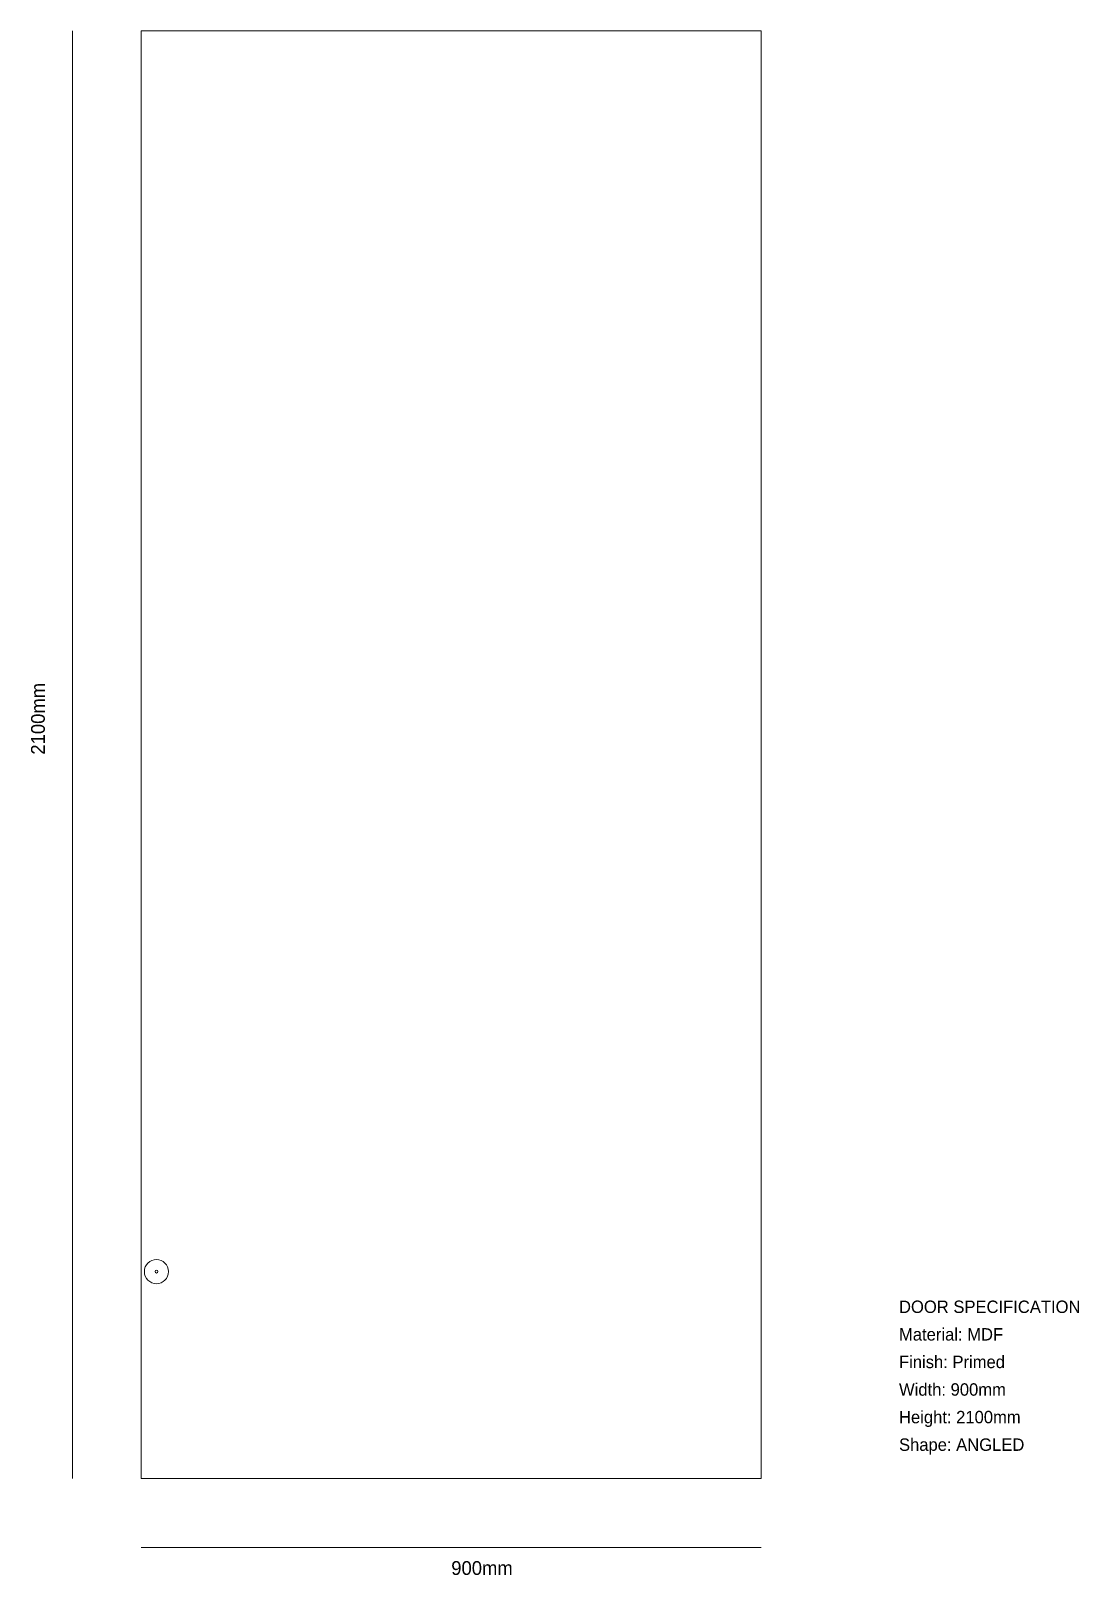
# Model space of a CAD drawing. Extents: x -610 to 911, y -140 to 2100.
import ezdxf

# ---------------------------------------------------------------- set-up
doc = ezdxf.new("R2010")
doc.units = 0
for name, color, linetype, lineweight in [('DIMENSIONS', 7, 'Continuous', 0), ('FRAME', 7, 'Continuous', 0), ('HINGES', 7, 'Continuous', 0)]:
    doc.layers.add(name, color=color, linetype=linetype, lineweight=lineweight)

msp = doc.modelspace()

# ---------------------------------------------------------------- linework, layer by layer
at = {"layer": 'DIMENSIONS'}
for p, q in [((-550, 0), (-550, 2100)), ((-450, -100), (450, -100))]:
    msp.add_line(p, q, dxfattribs=at)
at = {"layer": 'FRAME'}
msp.add_lwpolyline([(-450, 0), (450, 0), (450, 2100), (250, 2100), (-450, 2100), (-450, 1900)], close=True, dxfattribs=at)
at = {"layer": 'HINGES'}
for radius in [17.5, 2]:
    msp.add_circle((-428, 300), radius, dxfattribs=at)

# ---------------------------------------------------------------- texts
at = {"layer": 'DIMENSIONS'}
msp.add_text('2100mm', height=20, rotation=90, dxfattribs=at).set_placement((-590, 1050))
for s, height, p in [('DOOR SPECIFICATION', 18, (650, 240)), ('Material: MDF', 18, (650, 200)), ('Finish: Primed', 18, (650, 160)), ('Width: 900mm', 18, (650, 120)), ('Height: 2100mm', 18, (650, 80)), ('Shape: ANGLED', 18, (650, 40)), ('900mm', 20, (0, -140))]:
    msp.add_text(s, height=height, dxfattribs=at).set_placement(p)

doc.saveas('drawing.dxf')
